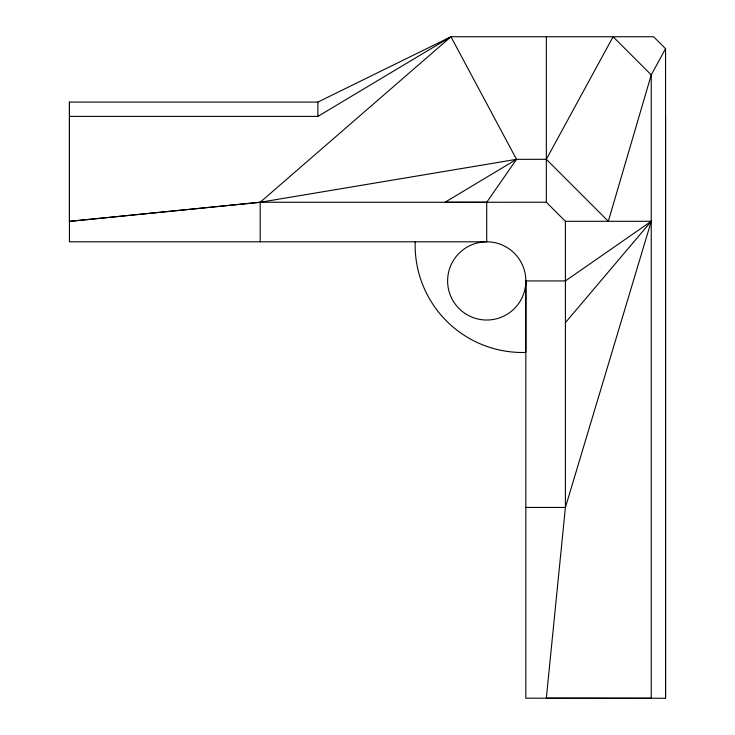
<?xml version="1.0" encoding="UTF-8"?>
<svg xmlns="http://www.w3.org/2000/svg" width="735" height="735" viewBox="0 0 735 735"><rect width="100%" height="100%" fill="white"/><g stroke="black" fill="none" stroke-linecap="round" stroke-linejoin="round"><path stroke-width="1.1" d="M69.448 102.082L69.448 241.806L486.717 241.806L486.717 202.29L516.521 159.339L546.335 159.311L608.323 221.299L651.247 74.896L665.552 48.675L653.626 36.75L450.95 36.75L317.869 102.082L69.448 102.082L69.448 221.364L260.199 202.272L516.521 159.339L450.95 36.75L317.869 116.387L69.448 116.387M546.335 159.311L613.091 36.75L651.247 74.896L651.247 698.25L546.335 698.186L565.408 507.435L651.247 221.299L565.408 280.917L525.828 280.917A39.102 39.102 0 0 1 467.166 314.782A39.102 39.102 0 0 1 467.166 247.052A39.102 39.102 0 0 1 525.828 280.917L525.828 352.451A107.347 107.347 0 0 1 415.192 241.806M665.552 698.186L665.552 48.675M565.408 322.637L651.247 221.299L565.408 221.299L546.335 202.226L546.335 36.75M450.95 36.75L260.199 202.254L69.448 221.364M516.521 159.339L444.997 202.263L546.335 202.226M486.717 202.29L260.199 202.254L260.208 241.806M525.828 507.435L565.408 507.435L565.408 221.299M665.552 116.387L665.552 698.25L525.828 698.186L525.828 280.917M317.869 102.082L317.869 116.387"/></g></svg>
